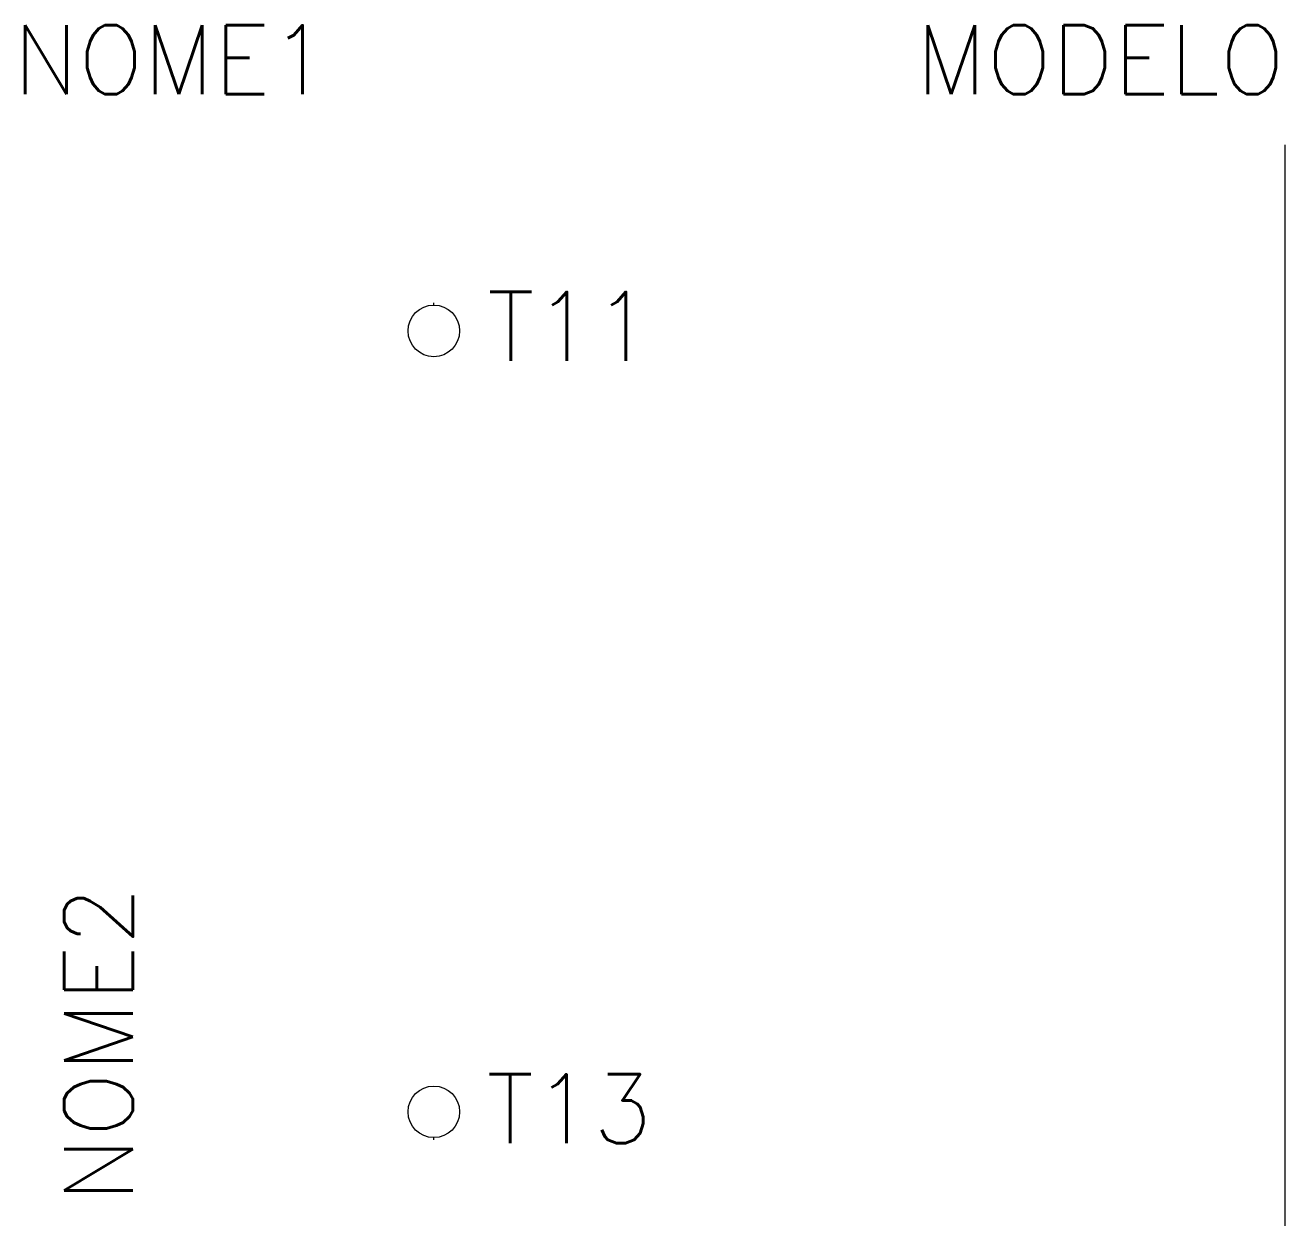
# Model space of a CAD drawing. Header units: millimetres. Extents: x 2030.5 to 2067.1, y 669.7 to 704.5.
import ezdxf
from ezdxf.enums import TextEntityAlignment as Align

# ---------------------------------------------------------------- set-up
doc = ezdxf.new("R2010")
doc.units = ezdxf.units.MM
doc.styles.add('ROMANS', font='ROMANS', dxfattribs={"height": 0.2})

# ---------------------------------------------------------------- blocks, each defined once
blk = doc.blocks.new('CON3')
blk.add_circle((0, 0), 1)

msp = doc.modelspace()

# ---------------------------------------------------------------- linework, layer by layer
at = {"color": 0}
msp.add_line((2067.064, 701.061), (2067.064, 669.663), dxfattribs=at)
for p, q in [((2042.348, 696.409), (2042.348, 696.472)), ((2042.348, 672.162), (2042.348, 672.224))]:
    msp.add_line(p, q)

# ---------------------------------------------------------------- block references
at = {"color": 7, "xscale": 0.75, "yscale": 0.75, "zscale": 0.75}
for p in [(2042.348, 695.659), (2042.348, 672.974)]:
    msp.add_blockref('CON3', p, dxfattribs=at)

# ---------------------------------------------------------------- texts
at = {"lineweight": -3, "style": 'ROMANS'}
msp.add_attdef('NOME1', text='', height=2, dxfattribs=at).set_placement((2030.137, 703.539), align=Align.MIDDLE_LEFT)
msp.add_attdef('MODELO', text='', height=2, dxfattribs=at).set_placement((2067.064, 703.539), align=Align.MIDDLE_RIGHT)
at = {"lineweight": 5, "style": 'ROMANS', "flags": 4}
for tag, text, p in [('T11', 'T11', (2043.897, 695.789)), ('T13', 'T13', (2043.883, 673.066))]:
    msp.add_attdef(tag, text=text, height=2, dxfattribs=at).set_placement(p, align=Align.MIDDLE_LEFT)
msp.add_attdef('NOME2', text='NOME2', height=2, rotation=90, dxfattribs=at).set_placement((2032.607, 670.348), align=Align.MIDDLE_LEFT)

doc.saveas('drawing.dxf')
